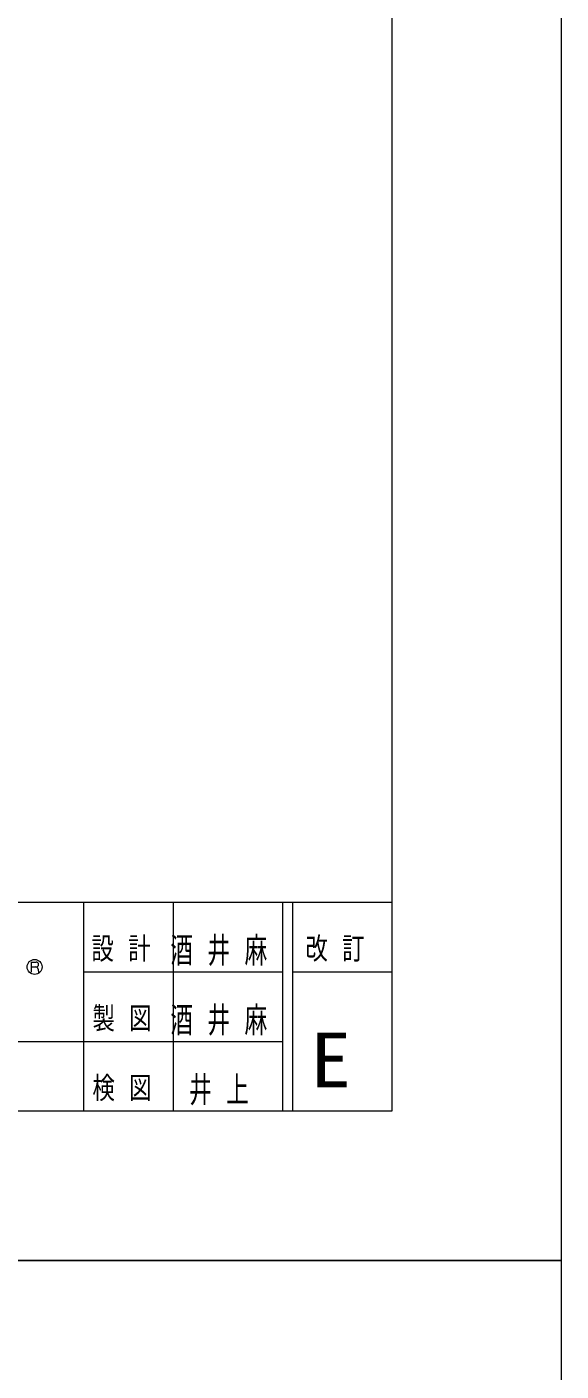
# Model space of a CAD drawing. Units: millimetres on the paper. Extents: x 0 to 420, y -594 to 297.
# Drawn here: x 366.3 to 420, y -11.1 to 123.8 of the extents above; entities that cross this region are included whole.
import ezdxf
from ezdxf.enums import TextEntityAlignment as Align

# ---------------------------------------------------------------- set-up
doc = ezdxf.new("R2010")
doc.units = ezdxf.units.MM
for name, color, linetype, lineweight in [('0_2', 7, 'Continuous', 13), ('FMT', 7, 'Continuous', 13), ('FMT-TXT', 7, 'Continuous', 13)]:
    doc.layers.add(name, color=color, linetype=linetype, lineweight=lineweight)
doc.styles.add('ＭＳ ゴシック', font='')
doc.styles.get('ＭＳ ゴシック').set_extended_font_data('MS Gothic')

msp = doc.modelspace()

# ---------------------------------------------------------------- linework, layer by layer
at = {"layer": '0_2'}
for points in [[(0, 297), (420, 297), (420, 0), (0, 0)], [(0, 0), (420, 0), (420, -297), (0, -297)]]:
    msp.add_lwpolyline(points, close=True, dxfattribs=at)
at = {"layer": 'FMT'}
for p, q in [((403, 272), (403, 15)), ((28, 36), (403, 36)), ((372, 36), (372, 15)), ((381, 36), (381, 15)), ((392, 36), (392, 15)), ((393, 36), (393, 15)), ((372, 29), (392, 29)), ((393, 29), (403, 29)), ((307, 22), (392, 22)), ((403, 15), (28, 15))]:
    msp.add_line(p, q, dxfattribs=at)
at = {"layer": 'FMT-TXT'}
for p, q in [((366.738, 29.967), (367.24, 29.967)), ((366.738, 29.967), (366.738, 28.941)), ((366.738, 29.478), (367.24, 29.478)), ((367.434, 29.258), (367.48, 28.887))]:
    msp.add_line(p, q, dxfattribs=at)
msp.add_circle((367.088, 29.48), 0.754, dxfattribs=at)
for centre, radius, start in [((367.24, 29.722), 0.245, 270), ((367.186, 29.228), 0.25, 7.06977)]:
    msp.add_arc(centre, radius, start, 90, dxfattribs=at)

# ---------------------------------------------------------------- texts
at = {"layer": 'FMT-TXT', "style": 'ＭＳ ゴシック', "width": 1.1}
msp.add_text('E', height=5.499, dxfattribs=at).set_placement((394.786, 15.75), align=Align.BOTTOM_LEFT)
at = {"layer": 'FMT-TXT', "attachment_point": 7, "style": 'ＭＳ ゴシック'}
for s, insert, char_height in [('\\T1.64;\\W0.75;設計', (372.8, 30), 2.199), ('\\T1.64;\\W0.65;酒井麻', (380.725, 29.583), 2.566), ('\\T1.64;\\W0.75;改訂', (394.3, 30), 2.199), ('\\T1.64;\\W0.75;製図', (372.9, 23), 2.199), ('\\T1.64;\\W0.65;酒井麻', (380.725, 22.583), 2.566), ('\\T1.64;\\W0.75;検図', (372.9, 16), 2.199), ('\\T1.64;\\W0.65;井上', (382.615, 15.583), 2.566)]:
    msp.add_mtext(s, dxfattribs=dict(at, insert=insert, char_height=char_height))

doc.saveas('drawing.dxf')
